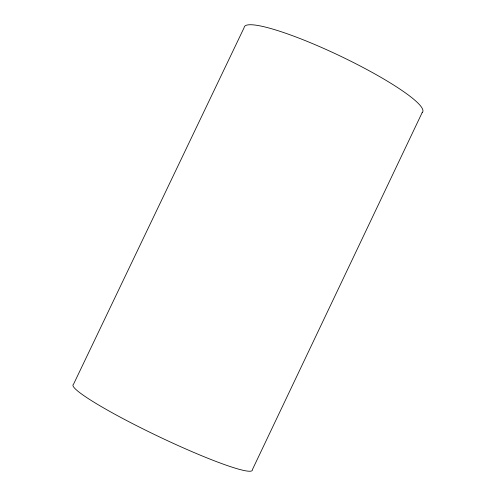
<?xml version="1.0" encoding="UTF-8"?>
<svg xmlns="http://www.w3.org/2000/svg" width="496" height="496" viewBox="0 0 496 496"><rect width="100%" height="100%" fill="white"/><g stroke="black" fill="none" stroke-linecap="round" stroke-linejoin="round"><path stroke-width="0.74" d="M422.127 112.679L252.377 469.681A99.299 9.802 25.5 0 1 158.664 436.536A99.299 9.802 25.5 0 1 73.458 384.381L244.1 27.708A98.822 14.917 25.5 0 1 340.163 55.998A98.822 14.917 25.5 0 1 422.127 112.679"/></g></svg>
